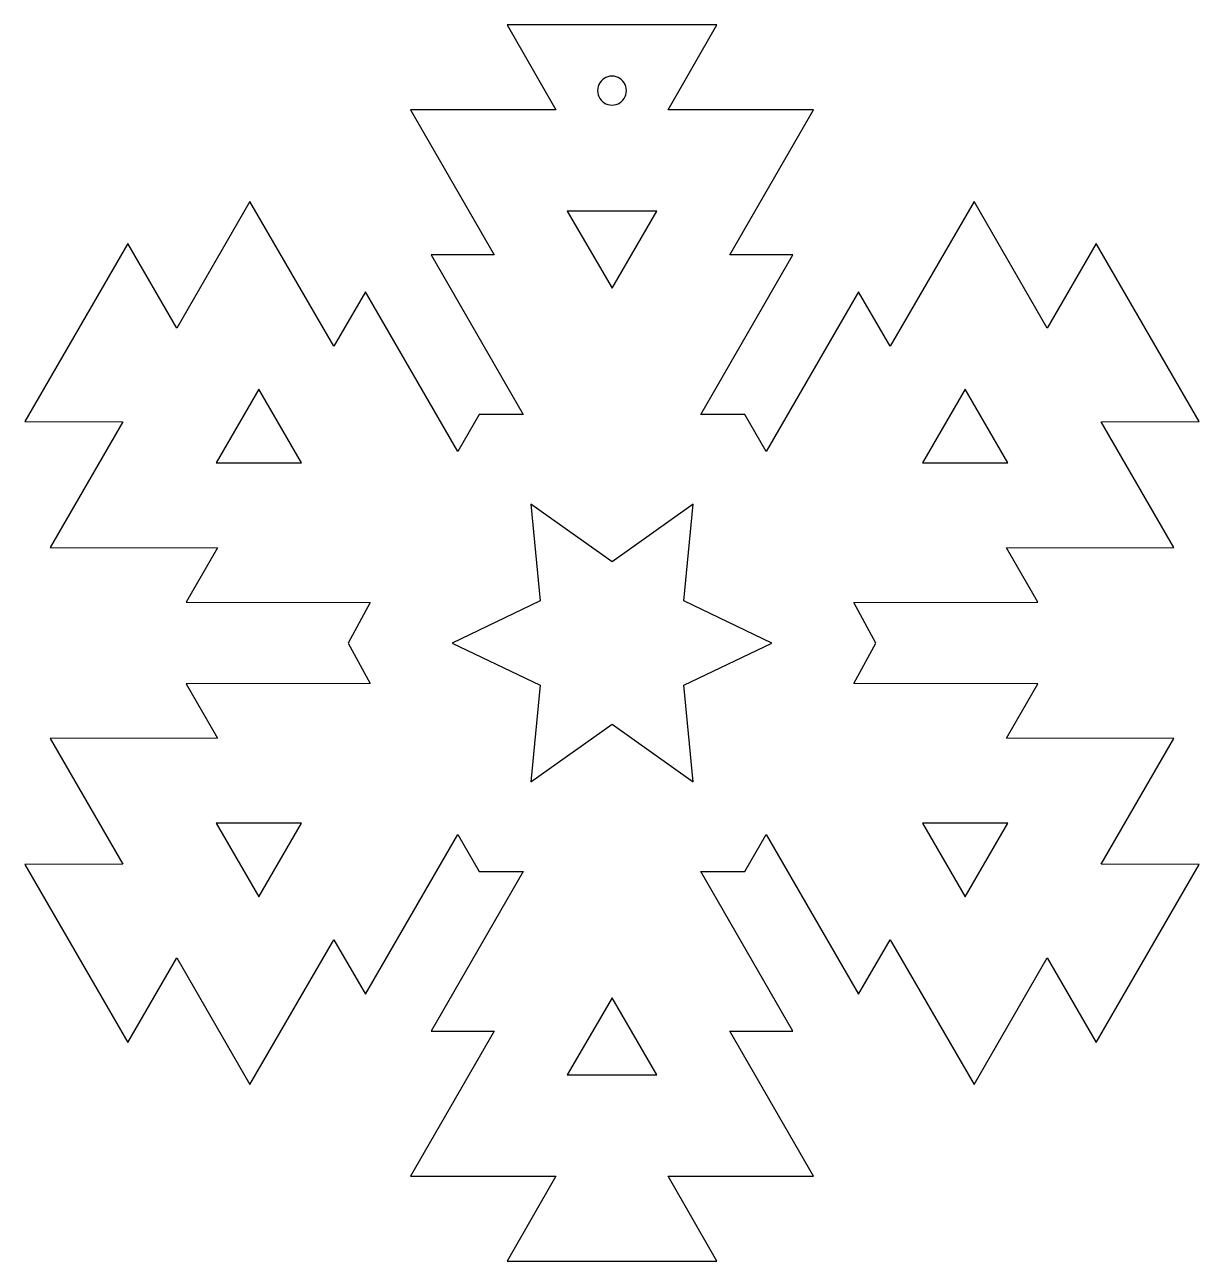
# Model space of a CAD drawing. Extents: x 0.3 to 11.7, y 0 to 12.
import ezdxf

# ---------------------------------------------------------------- set-up
doc = ezdxf.new("R2010")
doc.units = 0

msp = doc.modelspace()

# ---------------------------------------------------------------- linework, layer by layer
at = {"layer": 'Layer 1'}
for points in [[(4.9824, 12), (5.4553, 11.1756), (4.0461, 11.1756), (4.8557, 9.7685), (4.2456, 9.7685), (5.1376, 8.2178), (4.7101, 8.2178), (4.5032, 7.86), (3.608, 9.4075), (3.303, 8.8807), (2.488, 10.2857), (1.7787, 9.0559), (1.3015, 9.8783), (0.303, 8.1481), (1.254, 8.1471), (0.5489, 6.9258), (2.1724, 6.9236), (1.8684, 6.3948), (3.6545, 6.3927), (3.4412, 6), (3.6545, 5.6073), (1.8684, 5.6052), (2.1724, 5.0764), (0.5489, 5.0742), (1.254, 3.8529), (0.303, 3.8519), (1.3015, 2.1217), (1.7787, 2.9441), (2.488, 1.7143), (3.303, 3.1193), (3.608, 2.5925), (4.5032, 4.14), (4.7101, 3.7822), (5.1376, 3.7822), (4.2456, 2.2315), (4.8557, 2.2315), (4.0461, 0.8244), (5.4553, 0.8244), (4.9824, 0), (7.0176, 0), (6.5447, 0.8244), (7.9539, 0.8244), (7.1443, 2.2315), (7.7544, 2.2315), (6.8624, 3.7822), (7.2899, 3.7822), (7.4968, 4.14), (8.392, 2.5925), (8.697, 3.1193), (9.512, 1.7143), (10.2213, 2.9441), (10.6985, 2.1217), (11.697, 3.8519), (10.746, 3.8529), (11.4511, 5.0742), (9.8276, 5.0764), (10.1316, 5.6052), (8.3455, 5.6073), (8.5588, 6), (8.3455, 6.3927), (10.1316, 6.3948), (9.8276, 6.9236), (11.4511, 6.9258), (10.746, 8.1471), (11.697, 8.1481), (10.6985, 9.8783), (10.2213, 9.0559), (9.512, 10.2857), (8.697, 8.8807), (8.392, 9.4075), (7.4968, 7.86), (7.2899, 8.2178), (6.8624, 8.2178), (7.7544, 9.7685), (7.1443, 9.7685), (7.9539, 11.1756), (6.5447, 11.1756), (7.0176, 12), (4.9824, 12)], [(6, 11.5007), (5.98, 11.4993), (5.9605, 11.495), (5.9417, 11.488), (5.9241, 11.4784), (5.9081, 11.4664), (5.8939, 11.4522), (5.8819, 11.4362), (5.8723, 11.4186), (5.8653, 11.3999), (5.861, 11.3803), (5.8596, 11.3603), (5.861, 11.3403), (5.8653, 11.3208), (5.8723, 11.302), (5.8819, 11.2845), (5.8939, 11.2684), (5.9081, 11.2543), (5.9241, 11.2422), (5.9417, 11.2326), (5.9604, 11.2256), (5.98, 11.2213), (6, 11.2199), (6.02, 11.2213), (6.0395, 11.2256), (6.0583, 11.2326), (6.0759, 11.2422), (6.0919, 11.2543), (6.1061, 11.2684), (6.1181, 11.2844), (6.1277, 11.302), (6.1347, 11.3208), (6.139, 11.3403), (6.1404, 11.3603), (6.139, 11.3803), (6.1347, 11.3999), (6.1277, 11.4186), (6.1181, 11.4362), (6.1061, 11.4522), (6.0919, 11.4664), (6.0759, 11.4784), (6.0583, 11.488), (6.0396, 11.495), (6.02, 11.4993), (6, 11.5007)], [(5.5651, 10.1918), (6, 9.4423), (6.4349, 10.1918), (5.5651, 10.1918)], [(2.5735, 8.4648), (2.1608, 7.7491), (2.9863, 7.7491), (2.5735, 8.4648)], [(9.4265, 8.4648), (9.0137, 7.7491), (9.8392, 7.7491), (9.4265, 8.4648)], [(5.2136, 7.3459), (5.3044, 6.4106), (4.4483, 6), (5.3044, 5.5894), (5.2136, 4.6541), (6, 5.2136), (6.7864, 4.6541), (6.6956, 5.5894), (7.5517, 6), (6.6956, 6.4106), (6.7864, 7.3459), (6, 6.7864), (5.2136, 7.3459)], [(2.1608, 4.2509), (2.5735, 3.5352), (2.9863, 4.2509), (2.1608, 4.2509)], [(9.0137, 4.2509), (9.4265, 3.5352), (9.8392, 4.2509), (9.0137, 4.2509)], [(6, 2.5577), (5.5651, 1.8082), (6.4349, 1.8082), (6, 2.5577)]]:
    msp.add_lwpolyline(points, dxfattribs=at)

doc.saveas('drawing.dxf')
